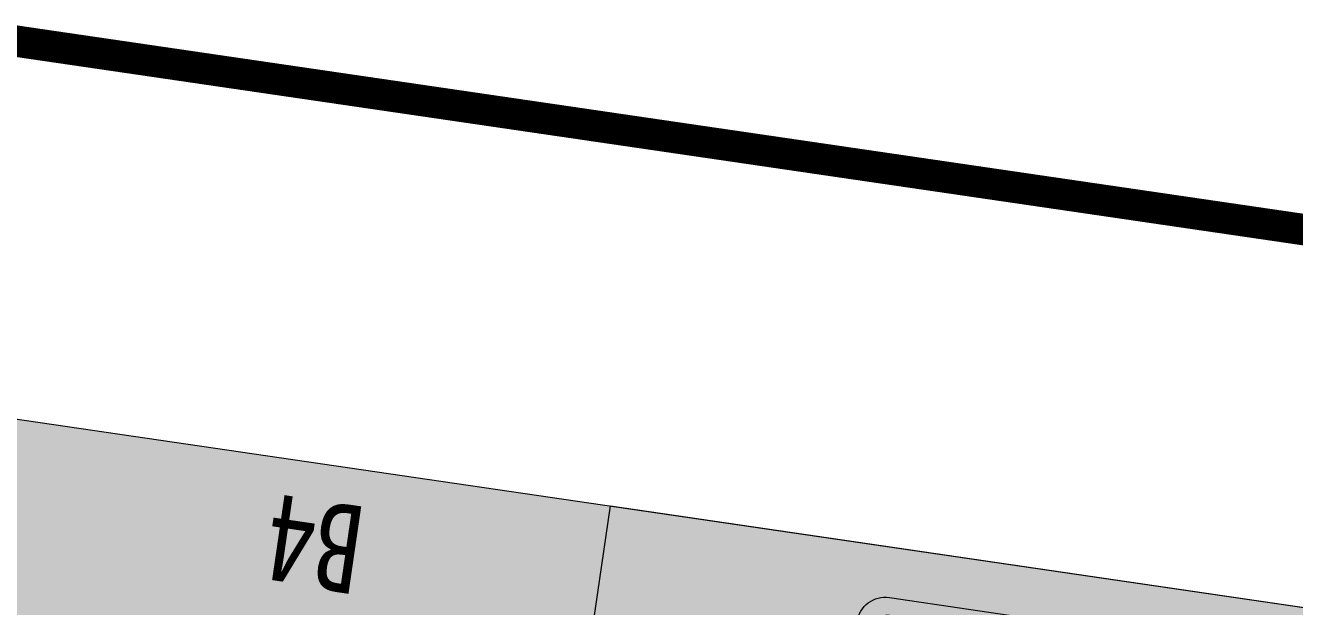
# Model space of a CAD drawing. Header units: inches. Extents: x -414268 to 632271, y -366004 to 318730.
# Drawn here: x -68612 to -56465, y 231900 to 237457 of the extents above; entities that cross this region are included whole.
import ezdxf

# ---------------------------------------------------------------- set-up
doc = ezdxf.new("R2010")
doc.units = ezdxf.units.IN
doc.header["$LTSCALE"] = 1200
doc.header["$MEASUREMENT"] = 0
doc.layers.get('0').update_dxf_attribs({"linetype": 'CONTINUOUS', "lineweight": 0})
doc.layers.add('0--灯箱字(黄底黑字)', color=7, linetype='CONTINUOUS', lineweight=0)
doc.layers.add('PUB_TITLE', color=7, linetype='CONTINUOUS', lineweight=0)
doc.layers.add('0-栋牌字体', color=7, linetype='CONTINUOUS', lineweight=0, true_color=0xf7f7f7)
doc.styles.add('-宋体', font='', dxfattribs={"width": 0.8})
doc.styles.get('-宋体').set_extended_font_data('SimSun')

# ---------------------------------------------------------------- blocks, each defined once
blk = doc.blocks.new('A$C744A17C1')
at = {"true_color": 0xf7f7f7}
h = blk.add_hatch(color=7, dxfattribs=at)
edge = h.paths.add_edge_path()
edge.add_line((-3036.027967695962, 95700.69936638275), (-4282.504917986342, 95700.6993662884))
edge.add_arc((-4282.504917992475, 95427.42636630207), 273.2729999863368, 89.999999998714, 180.0000000033805)
edge.add_line((-4555.777917978819, 95427.42636628594), (-4555.777917813975, 94185.20778836703))
edge.add_arc((-4282.504917798803, 94185.20778839014), 273.2730000151723, 180.000000004845, 269.9999999973897)
edge.add_line((-4282.504917811253, 93911.93478837497), (-3036.027967662085, 93911.93478839874))
edge.add_arc((-3036.027967657114, 94185.20778838589), 273.2729999871517, 269.9999999989579, 360.000000003228)
edge.add_line((-2762.754967669956, 94185.20778840128), (-2762.754967693822, 95427.42636646118))
edge.add_arc((-3036.027967666832, 95427.42636640974), 273.27299997301, 1.078538077006223e-08, 90.00000000610757)
edge = h.paths.add_edge_path(flags=16)
edge.add_line((-3060.870968115632, 95535.07936645439), (-4257.661918124184, 95535.07936650218))
edge.add_arc((-4257.661918121812, 95402.58336650326), 132.4959999989223, 90.00000000102573, 180.0000000010257)
edge.add_line((-4390.157918120734, 95402.58336650088), (-4390.157917956356, 94210.05078851104))
edge.add_arc((-4257.661917951628, 94210.05078851951), 132.4960000047276, 180.0000000036624, 269.9999999983266)
edge.add_line((-4257.661917955498, 94077.55478851478), (-3060.870967947179, 94077.55478853764))
edge.add_arc((-3060.870967934181, 94210.05078852108), 132.4959999834391, 269.9999999943792, 360.0000000077086)
edge.add_line((-2928.374967950745, 94210.05078853891), (-2928.374968114891, 95402.5833664582))
edge.add_arc((-3060.870968122284, 95402.58336644698), 132.4960000073929, 4.851705143038884e-09, 89.99999999712362)
for points in [[(-4105.775307702483, 95185.59901780682), (-4093.191785995499, 95189.3268348336), (-4081.094827414956, 95195.37593573614), (-4070.936258183443, 95203.2804008755), (-4062.716157831484, 95213.04030111353), (-4056.434022755828, 95224.1912299039), (-4052.08934933634, 95236.26885156211), (-4051.135041708476, 95249.73601779382), (-4052.116755634663, 95262.73681229903), (-4056.486909276806, 95275.26976579314), (-4062.791662051925, 95285.94331290413), (-4071.031959299231, 95295.68616647439), (-4081.207323937677, 95304.03394962067), (-4093.316810593125, 95310.05796103626), (-4105.908036448644, 95313.759728508), (-4119.465126179974, 95315.13875723894), (-4133.503442684887, 95313.7311628082), (-4146.086937904591, 95310.0033170796), (-4157.699789472972, 95303.95473898912), (-4167.857881605858, 95295.58589573058), (-4176.07797313435, 95285.82602378237), (-4182.360594149213, 95275.13944482138), (-4186.704781629727, 95262.5974733338), (-4188.143691014964, 95249.59416268383), (-4186.677366507938, 95236.12948444439), (-4182.307698770659, 95224.06089506189), (-4176.002468914026, 95212.92301254108), (-4167.76218049007, 95203.18015842151), (-4157.587301790831, 95195.29673952419), (-4145.961922130198, 95189.27220515917), (-4133.370705098263, 95185.57043713813), (-4119.329499548534, 95184.19193190591)], [(-4150.11990238633, 94529.42519890532), (-4149.627119381796, 94521.06739443877), (-4147.198756577098, 94513.64028296362), (-4143.319000463234, 94507.14339838475), (-4138.471931530861, 94501.57620250923), (-4125.87734835525, 94494.62397167491), (-4111.351055108826, 94492.31724702398), (-4097.313692784286, 94494.65355498373), (-4091.022925867466, 94497.44615649544), (-4084.733546061092, 94501.63183647174), (-4079.89801569574, 94507.2090675378), (-4076.03173301369, 94513.71398120295), (-4074.102912004921, 94521.14558704928), (-4073.143780433107, 94529.96923974363), (-4073.409211437916, 94786.29070426736), (-3975.566005341127, 94739.02821416727), (-3975.466443319223, 94642.90766297959), (-3974.488086713245, 94633.15731810404), (-3972.058778551756, 94624.80149255057), (-3968.178068257752, 94617.3759077636), (-3962.846874666517, 94611.80920641035), (-3957.032519419794, 94607.17172890124), (-3950.735444288468, 94603.92778070834), (-3936.208673960762, 94601.1567060907), (-3922.171329299919, 94603.4930145998), (-3915.880527055357, 94606.2856162488), (-3910.075784334331, 94610.93515125757), (-3904.75565221149, 94616.04852715385), (-3900.890314869001, 94623.48214061509), (-3898.477828618838, 94631.37860536999), (-3897.519191809697, 94640.66660789371), (-3897.638941903831, 94756.28987031762), (-3899.589391086716, 94769.75402574499), (-3904.925876862952, 94780.42857604545), (-3913.164742831723, 94788.77836625729), (-3922.213472441188, 94794.70326598715), (-3922.369446171797, 94794.80538847725), (-4039.101889754296, 94849.94229390075), (-4039.217787765549, 94961.8507568656), (-3945.249063278898, 94915.97730225985), (-3931.689579247963, 94912.27652424466), (-3920.071903735632, 94913.68161695023), (-3910.87873896258, 94918.79899297009), (-3904.593228902901, 94926.69948613836), (-3902.181714496808, 94935.52465123867), (-3903.644699364901, 94945.7388518333), (-3910.432604954694, 94955.48318951971), (-3915.27822494437, 94959.65733535777), (-3922.059884152026, 94963.36512443822), (-4039.278855550569, 95020.8232700668), (-4039.351956630824, 95091.40453202384), (-4040.820693118498, 95107.19094595194), (-4045.67544851813, 95120.18775516514), (-4052.949404808227, 95131.78898377655), (-4062.641139533138, 95140.60162528208), (-4073.783825813676, 95148.01970503082), (-4086.376951205893, 95153.57888623964), (-4100.41957921104, 95156.35044109734), (-4113.976686623646, 95157.7294554087), (-4128.015453705215, 95156.78622522691), (-4141.567728333292, 95153.52173987115), (-4154.633934597136, 95148.40033557524), (-4165.761698503164, 95141.42355248562), (-4175.434667611378, 95132.12651809816), (-4182.685078526265, 95120.97459971393), (-4187.997029419406, 95107.96727520748), (-4189.917695685872, 95092.64169136254), (-4189.701767394668, 94884.14834125085), (-4188.722924849484, 94873.93363212637), (-4186.29220309027, 94864.1847850999), (-4176.591818860266, 94847.0138444682), (-4163.989522695891, 94832.63200043356), (-4150.422369861859, 94821.5016373705), (-4150.394362782827, 94794.4670060108)]]:
    blk.add_hatch(color=256).paths.add_polyline_path(points)
blk.add_hatch(color=7, dxfattribs=at).paths.add_polyline_path([(-2972.607069589547, 94898.53414615076), (-3229.479971812805, 94898.09719255501), (-3229.336110325414, 94813.51894278088), (-3456.396698841709, 94813.13270141499), (-3456.252740901196, 94728.50382023354), (-3683.313339790911, 94728.1176065724), (-3683.169383667991, 94643.48864204493), (-3848.535635771113, 94643.20729399307), (-3848.391651262064, 94558.5783851212), (-4015.984025353682, 94558.29326713439), (-4015.840079232818, 94473.66434005648), (-4177.145826940774, 94473.38992084307), (-4177.00158715609, 94388.58852501128), (-4337.63411603251, 94388.31524484028), (-4337.488947727485, 94302.96531869122), (-4112.581915430259, 94304.06890598805), (-4112.725865504006, 94388.69787000655), (-3952.093359518447, 94388.9711473679), (-3952.23760118545, 94473.77254055717), (-3789.097450235975, 94474.05003136786), (-3789.24139829434, 94558.67899535972), (-3621.331052389462, 94558.96459933165), (-3621.462747673038, 94636.38460403035), (-3621.475010367576, 94643.59356330667), (-3394.41441148764, 94643.97972189655), (-3394.55836834677, 94728.60868587349), (-3167.497770679998, 94728.99490008186), (-3167.619749095524, 94813.62389573664), (-2972.62380450021, 94813.90494948352)])
at = {"color": 7, "lineweight": 0, "ltscale": 5, "true_color": 0xf7f7f7}
for points in [[(-3036.027967695962, 95700.69936638275), (-4282.504917986342, 95700.6993662884, 0.4142135623969432), (-4555.777917978819, 95427.42636628594), (-4555.777917813975, 94185.20778836703, 0.4142135623349744), (-4282.504917811253, 93911.93478837497), (-3036.027967662085, 93911.93478839874, 0.4142135623949164), (-2762.754967669956, 94185.20778840128), (-2762.754967693822, 95427.42636646118, 0.4142135623491799)], [(-3060.870968115632, 95535.07936645439), (-4257.661918124184, 95535.07936650218, 0.414213562373095), (-4390.157918120734, 95402.58336650088), (-4390.157917956356, 94210.05078851104, 0.4142135623458187), (-4257.661917955498, 94077.55478851478), (-3060.870967947179, 94077.55478853764, 0.4142135624412422), (-2928.374967950745, 94210.05078853891), (-2928.374968114891, 95402.5833664582, 0.4142135623336186)]]:
    blk.add_lwpolyline(points, format="xyb", close=True, dxfattribs=at)
at = {"color": 7, "true_color": 0xf7f7f7}
blk.add_lwpolyline([(-2972.479819925153, 94813.90515701298), (-2972.607069589547, 94898.53414615076), (-3229.479971812805, 94898.09719255501), (-3229.336110325414, 94813.51894278088), (-3456.396698841709, 94813.13270141499), (-3456.252740901196, 94728.50382023354), (-3683.313339790911, 94728.1176065724), (-3683.169383667991, 94643.48864204493), (-3848.535635771113, 94643.20729399307), (-3848.391651262064, 94558.5783851212), (-4015.984025353682, 94558.29326713439), (-4015.840079232818, 94473.66434005648), (-4177.145826940774, 94473.38992084307), (-4177.00158715609, 94388.58852501128), (-4337.63411603251, 94388.31524484028), (-4337.488947727485, 94302.96531869122), (-4112.581915430259, 94304.06890598805), (-4112.725865504006, 94388.69787000655), (-3952.093359518447, 94388.9711473679), (-3952.23760118545, 94473.77254055717), (-3789.097450235975, 94474.05003136786), (-3789.24139829434, 94558.67899535972), (-3621.331052389462, 94558.96459933165), (-3621.462747673038, 94636.38460403035), (-3621.475010367576, 94643.59356330667), (-3394.41441148764, 94643.97972189655), (-3394.55836834677, 94728.60868587349), (-3167.497770679998, 94728.99490008186), (-3167.619749095524, 94813.62389573664), (-2972.62380450021, 94813.90494948352), (-2972.607069589547, 94898.53414615075)], dxfattribs=at)
at = {"layer": '0-栋牌字体', "linetype": 'ByBlock'}
for points in [[(-4105.775307702483, 95185.59901780682), (-4093.191785995499, 95189.3268348336), (-4081.094827414956, 95195.37593573614), (-4070.936258183443, 95203.2804008755), (-4062.716157831484, 95213.04030111353), (-4056.434022755828, 95224.1912299039), (-4052.08934933634, 95236.26885156211), (-4051.135041708476, 95249.73601779382), (-4052.116755634663, 95262.73681229903), (-4056.486909276806, 95275.26976579314), (-4062.791662051925, 95285.94331290413), (-4071.031959299231, 95295.68616647439), (-4081.207323937677, 95304.03394962067), (-4093.316810593125, 95310.05796103626), (-4105.908036448644, 95313.759728508), (-4119.465126179974, 95315.13875723894), (-4133.503442684887, 95313.7311628082), (-4146.086937904591, 95310.0033170796), (-4157.699789472972, 95303.95473898912), (-4167.857881605858, 95295.58589573058), (-4176.07797313435, 95285.82602378237), (-4182.360594149213, 95275.13944482138), (-4186.704781629727, 95262.5974733338), (-4188.143691014964, 95249.59416268383), (-4186.677366507938, 95236.12948444439), (-4182.307698770659, 95224.06089506189), (-4176.002468914026, 95212.92301254108), (-4167.76218049007, 95203.18015842151), (-4157.587301790831, 95195.29673952419), (-4145.961922130198, 95189.27220515917), (-4133.370705098263, 95185.57043713813), (-4119.329499548534, 95184.19193190591)], [(-4150.11990238633, 94529.42519890532), (-4149.627119381796, 94521.06739443877), (-4147.198756577098, 94513.64028296362), (-4143.319000463234, 94507.14339838475), (-4138.471931530861, 94501.57620250923), (-4125.87734835525, 94494.62397167491), (-4111.351055108826, 94492.31724702398), (-4097.313692784286, 94494.65355498373), (-4091.022925867466, 94497.44615649544), (-4084.733546061092, 94501.63183647174), (-4079.89801569574, 94507.2090675378), (-4076.03173301369, 94513.71398120295), (-4074.102912004921, 94521.14558704928), (-4073.143780433107, 94529.96923974363), (-4073.409211437916, 94786.29070426736), (-3975.566005341127, 94739.02821416727), (-3975.466443319223, 94642.90766297959), (-3974.488086713245, 94633.15731810404), (-3972.058778551756, 94624.80149255057), (-3968.178068257752, 94617.3759077636), (-3962.846874666517, 94611.80920641035), (-3957.032519419794, 94607.17172890124), (-3950.735444288468, 94603.92778070834), (-3936.208673960762, 94601.1567060907), (-3922.171329299919, 94603.4930145998), (-3915.880527055357, 94606.2856162488), (-3910.075784334331, 94610.93515125757), (-3904.75565221149, 94616.04852715385), (-3900.890314869001, 94623.48214061509), (-3898.477828618838, 94631.37860536999), (-3897.519191809697, 94640.66660789371), (-3897.638941903831, 94756.28987031762), (-3899.589391086716, 94769.75402574499), (-3904.925876862952, 94780.42857604545), (-3913.164742831723, 94788.77836625729), (-3922.213472441188, 94794.70326598715), (-3922.369446171797, 94794.80538847725), (-4039.101889754296, 94849.94229390075), (-4039.217787765549, 94961.8507568656), (-3945.249063278898, 94915.97730225985), (-3931.689579247963, 94912.27652424466), (-3920.071903735632, 94913.68161695023), (-3910.87873896258, 94918.79899297009), (-3904.593228902901, 94926.69948613836), (-3902.181714496808, 94935.52465123867), (-3903.644699364901, 94945.7388518333), (-3910.432604954694, 94955.48318951971), (-3915.27822494437, 94959.65733535777), (-3922.059884152026, 94963.36512443822), (-4039.278855550569, 95020.8232700668), (-4039.351956630824, 95091.40453202384), (-4040.820693118498, 95107.19094595194), (-4045.67544851813, 95120.18775516514), (-4052.949404808227, 95131.78898377655), (-4062.641139533138, 95140.60162528208), (-4073.783825813676, 95148.01970503082), (-4086.376951205893, 95153.57888623964), (-4100.41957921104, 95156.35044109734), (-4113.976686623646, 95157.7294554087), (-4128.015453705215, 95156.78622522691), (-4141.567728333292, 95153.52173987115), (-4154.633934597136, 95148.40033557524), (-4165.761698503164, 95141.42355248562), (-4175.434667611378, 95132.12651809816), (-4182.685078526265, 95120.97459971393), (-4187.997029419406, 95107.96727520748), (-4189.917695685872, 95092.64169136254), (-4189.701767394668, 94884.14834125085), (-4188.722924849484, 94873.93363212637), (-4186.29220309027, 94864.1847850999), (-4176.591818860266, 94847.0138444682), (-4163.989522695891, 94832.63200043356), (-4150.422369861859, 94821.5016373705), (-4150.394362782827, 94794.4670060108)]]:
    blk.add_lwpolyline(points, close=True, dxfattribs=at)

msp = doc.modelspace()

# ---------------------------------------------------------------- hatches: boundary and pattern name
at = {"lineweight": 0, "ltscale": 5}
msp.add_hatch(color=152, dxfattribs=at).paths.add_polyline_path([(-63527.24206006411, 229350.9706595857), (-69379.97972216259, 230206.9419568702), (-68866.39694379189, 233718.5845541293), (-63013.65928169317, 232862.6132568448)])
msp.add_hatch(color=250).paths.add_polyline_path([(-63013.65927718743, 232862.613262162), (-63527.24205548718, 229350.9706650075), (-52248.30528882676, 227701.4099480559), (-51734.72251054941, 231213.0525452135)])

# ---------------------------------------------------------------- linework, layer by layer
at = {"color": 250}
for points in [[(-52248.30528926372, 227701.4099478162), (-80341.44606652507, 231810.072174035), (-79827.86328824767, 235321.7147711926), (-51734.72251098661, 231213.052544974), (-52248.3052892639, 227701.4099478162)], [(-52248.30528882676, 227701.4099480559), (-63527.24205548788, 229350.9706650077), (-63013.65927721036, 232862.6132621653), (-51734.7225105493, 231213.0525452135), (-52248.30528882676, 227701.4099480559)]]:
    msp.add_lwpolyline(points, dxfattribs=at)
at = {"layer": 'PUB_TITLE', "const_width": 300.0000000010631}
msp.add_lwpolyline([(-142101.6217603831, 126764.8619227969), (23833.13832360023, 102496.6647077124), (41198.57461346372, 221233.5234440153), (-124736.1854705195, 245501.7206590998)], close=True, dxfattribs=at)

# ---------------------------------------------------------------- block references
at = {"xscale": -1, "rotation": 171.6793996836047}
msp.add_blockref('A$C744A17C1', (-42515.26496242089, 324289.8025565779), dxfattribs=at)

# ---------------------------------------------------------------- texts
at = {"layer": '0--灯箱字(黄底黑字)', "color": 7, "true_color": 0xffffff, "style": '-宋体', "width": 0.8}
msp.add_text('B4', height=844.9999999721026, rotation=171.6793996812564, dxfattribs=at).set_placement((-65327.70437266346, 232847.5635715957))

doc.saveas('drawing.dxf')
